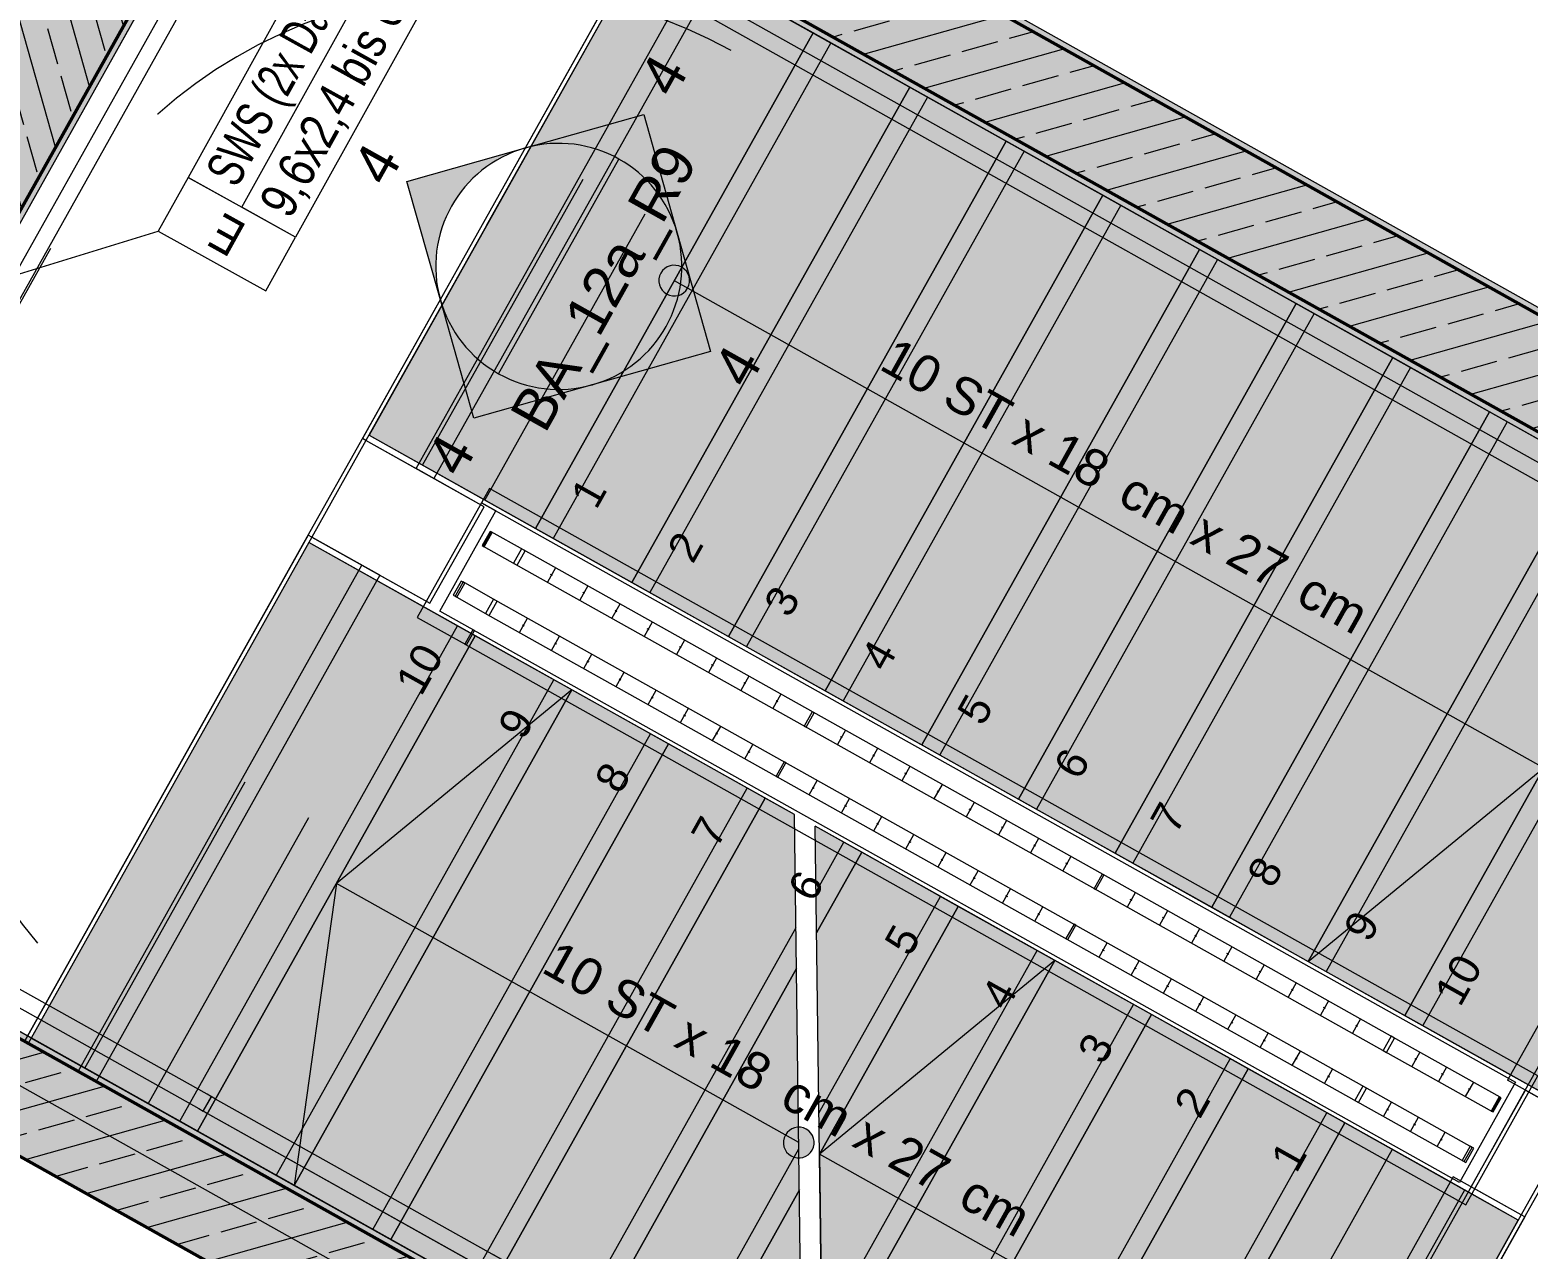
# Model space of a CAD drawing. Header units: metres. Extents: x -36 to 59, y 39 to 183.
# Drawn here: x 7.593 to 11.245, y 150.654 to 153.627 of the extents above; entities that cross this region are included whole.
import ezdxf

# ---------------------------------------------------------------- set-up
doc = ezdxf.new("R2010")
doc.units = ezdxf.units.M
doc.header["$MEASUREMENT"] = 0
for name, pattern in [('Punktlinie', [0.0035, 0, -0.0035]), ('Strichlinie', [0.004, 0.003, -0.001]), ('Strichlinie-unter-Schnitt', [0.0024, 0.0016, -0.0008]), ('Strichlinie-über-Schnitt', [0.0023, 0.0008, -0.0015]), ('Strichlinie_ eng', [0.0023, 0.0015, -0.0008]), ('Strichpunktlinie', [0.006703, 0.003528, -0.001764, 0, -0.001411])]:
    doc.linetypes.add(name, pattern=pattern)
for name, color, linetype in [('00  Raster', 7, 'Continuous'), ('10  Decken', 7, 'Continuous'), ('10  Treppen + Rampen', 7, 'Continuous'), ('10  Treppen + Rampen_Deckschraffur', 7, 'Continuous'), ('10  Wand Massiv', 7, 'Continuous'), ('10  Wand Massiv_Schnittschraffur', 7, 'Continuous'), ('20  Absturzsicherung', 7, 'Continuous'), ('20  Boden Aufbauten', 7, 'Continuous'), ('40 Text Ausbau 1_50', 7, 'Continuous'), ('50  NUF - Raumstempel', 7, 'Continuous'), ('BAE-SUD-DD', 7, 'Continuous'), ('EPS-SUD-Text', 7, 'Continuous'), ('Neubau_10  Treppen + Rampen', 7, 'Continuous')]:
    doc.layers.add(name, color=color, linetype=linetype)
doc.styles.add('ERSTELLTER_STIL_1', font='')
doc.styles.add('ERSTELLTER_STIL_3', font='')
doc.styles.get('ERSTELLTER_STIL_1').set_extended_font_data('Arial')
doc.styles.get('ERSTELLTER_STIL_3').set_extended_font_data('Arial Narrow')
pattern_1 = [(87.605446, (0, 0), (-0.02497817, 0.001044517), [0, -0.025])]

msp = doc.modelspace()

# ---------------------------------------------------------------- hatches: boundary and pattern name
at = {"layer": '10  Treppen + Rampen', "linetype": 'Continuous', "lineweight": 0, "true_color": 0xffffff}
for points in [[(9.1454, 152.9827, 1), (9.1821, 153.0481, 1)], [(9.4858, 150.9465, 1), (9.4491, 150.881, 1)]]:
    msp.add_hatch(color=7, dxfattribs=at).paths.add_polyline_path(points)
at = {"layer": '10  Treppen + Rampen_Deckschraffur', "linetype": 'Continuous', "lineweight": 0, "true_color": 0xffffff}
for points in [[(9.2667, 153.7515), (9.0966, 153.8468), (8.4196, 152.6385), (8.5897, 152.5432)], [(8.5897, 152.5432), (11.1807, 151.0915), (11.8577, 152.2997), (9.2667, 153.7515)], [(8.2729, 152.3768), (7.5959, 151.1686), (7.7661, 151.0733), (8.4431, 152.2815)], [(8.4431, 152.2815), (7.7661, 151.0733), (9.4778, 150.1142), (9.4572, 151.7133)], [(11.1807, 151.0915), (11.3683, 150.9864), (12.0453, 152.1946), (11.8577, 152.2997)], [(10.3571, 149.6215), (11.0341, 150.8298), (9.5075, 151.6851), (9.5281, 150.086)], [(10.3571, 149.6215), (10.5446, 149.5164), (11.2216, 150.7247), (11.0341, 150.8298)]]:
    msp.add_hatch(color=7, dxfattribs=at).paths.add_polyline_path(points)
at = {"layer": '10  Wand Massiv_Schnittschraffur', "linetype": 'Continuous', "lineweight": 0, "true_color": 0xffffff}
for points in [[(8.3654, 154.5774), (8.3581, 154.5644), (11.7168, 152.6825), (11.7241, 152.6955)], [(8.3581, 154.5644), (8.2359, 154.3463), (11.7124, 152.3983), (11.8346, 152.6164)], [(8.2285, 154.3332), (11.5873, 152.4513), (11.5946, 152.4644), (8.2359, 154.3463)]]:
    msp.add_hatch(color=7, dxfattribs=at).paths.add_polyline_path(points)
at = {"layer": '10  Wand Massiv_Schnittschraffur', "linetype": 'Continuous', "lineweight": 13, "true_color": 0x000100}
h = msp.add_hatch(dxfattribs=at)
h.set_pattern_fill('Gips_0002', color=98, style=0, pattern_type=2)
h.set_pattern_definition(pattern_1)
h.paths.add_polyline_path([(8.3654, 154.5774), (8.3581, 154.5644), (11.7168, 152.6825), (11.7241, 152.6955)])
h = msp.add_hatch(dxfattribs=at)
h.set_pattern_fill('Beton__Stahlbeton_0002', color=98, style=0, pattern_type=2)
h.set_pattern_definition([(195.73796, (0, 0), (-0.03254858, 0.11550147), []), (195.73796, (0.01627, -0.05775), (-0.03254858, 0.11550147), [0.09, -0.03])])
h.paths.add_polyline_path([(8.3581, 154.5644), (8.2359, 154.3463), (11.7124, 152.3983), (11.8346, 152.6164)])
at = {"layer": '10  Wand Massiv_Schnittschraffur', "linetype": 'Continuous', "lineweight": 13}
for points in [[(6.7068, 151.6496), (6.7079, 151.6499), (8.2228, 154.3536), (8.0047, 154.4758), (6.4894, 151.7714)], [(6.7279, 151.6549), (8.2285, 154.3332), (8.2155, 154.3405), (6.7148, 151.6623)], [(6.5853, 151.4311), (11.3835, 148.7426), (11.5057, 148.9607), (6.7075, 151.6492)], [(6.7206, 151.6418), (11.5057, 148.9607), (11.513, 148.9738), (6.7279, 151.6549)]]:
    msp.add_hatch(color=1, dxfattribs=at).paths.add_polyline_path(points)
at = {"layer": '10  Wand Massiv_Schnittschraffur', "linetype": 'Continuous', "lineweight": 13, "true_color": 0x000100}
h = msp.add_hatch(dxfattribs=at)
h.set_pattern_fill('Beton__Stahlbeton_0002', color=98, style=0, pattern_type=2)
h.set_pattern_definition([(285.73796, (0, 0), (0.11550147, 0.03254858), []), (285.73796, (0.05775, 0.01627), (0.11550147, 0.03254858), [0.09, -0.03])])
h.paths.add_polyline_path([(6.7068, 151.6496), (6.7079, 151.6499), (8.2228, 154.3536), (8.0047, 154.4758), (6.4894, 151.7714)])
h = msp.add_hatch(dxfattribs=at)
h.set_pattern_fill('Gips_0002', color=98, style=0, pattern_type=2)
h.set_pattern_definition(pattern_1)
h.paths.add_polyline_path([(6.7279, 151.6549), (8.2285, 154.3332), (8.2155, 154.3405), (6.7148, 151.6623)])
h = msp.add_hatch(dxfattribs=at)
h.set_pattern_fill('Gips_0002', color=98, style=0, pattern_type=2)
h.set_pattern_definition(pattern_1)
h.paths.add_polyline_path([(8.2285, 154.3332), (11.5873, 152.4513), (11.5946, 152.4644), (8.2359, 154.3463)])
h = msp.add_hatch(dxfattribs=at)
h.set_pattern_fill('Beton__Stahlbeton_0002', color=98, style=0, pattern_type=2)
h.set_pattern_definition([(195.73796, (0, 0), (-0.03254858, 0.11550147), []), (195.73796, (0.01627, -0.05775), (-0.03254858, 0.11550147), [0.09, -0.03])])
h.paths.add_polyline_path([(6.5853, 151.4311), (11.3835, 148.7426), (11.5057, 148.9607), (6.7075, 151.6492)])
h = msp.add_hatch(dxfattribs=at)
h.set_pattern_fill('Gips_0002', color=98, style=0, pattern_type=2)
h.set_pattern_definition(pattern_1)
h.paths.add_polyline_path([(6.7206, 151.6418), (11.5057, 148.9607), (11.513, 148.9738), (6.7279, 151.6549)])
at = {"layer": '40 Text Ausbau 1_50', "linetype": 'Continuous', "lineweight": 0, "true_color": 0x000000}
for points in [[(8.801, 153.3388, -0.414214), (9.1711, 153.1315), (9.0897, 153.4202)], [(8.5936, 152.9687, -0.414214), (8.801, 153.3388), (8.5122, 153.2575)], [(9.1711, 153.1315, -0.414214), (8.9637, 152.7613), (9.2525, 152.8427)], [(8.9637, 152.7613, -0.414214), (8.5936, 152.9687), (8.6749, 152.68)]]:
    msp.add_hatch(color=18, dxfattribs=at).paths.add_polyline_path(points)

# ---------------------------------------------------------------- linework, layer by layer
at = {"layer": '00  Raster', "color": 7, "linetype": 'Strichpunktlinie', "lineweight": 13, "ltscale": 1000}
msp.add_line((15.6778, 146.5085), (-4.1154, 157.5987), dxfattribs=at)
at = {"layer": '10  Decken', "color": 7, "linetype": 'Strichpunktlinie', "lineweight": 13, "ltscale": 1000}
for p, q in [((9.0952, 153.8648), (8.4035, 152.6303)), ((8.2716, 152.3948), (7.5799, 151.1604)), ((11.2377, 150.7329), (10.546, 149.4984))]:
    msp.add_line(p, q, dxfattribs=at)
at = {"layer": '10  Decken', "color": 7, "linetype": 'Continuous', "lineweight": 13, "ltscale": 1000, "flags": 128}
for points in [[(6.7075, 151.6492), (7.7108, 151.087), (8.4024, 152.3215), (8.5682, 152.2286), (8.7001, 152.4642), (8.5344, 152.557), (9.226, 153.7915), (8.2228, 154.3536)], [(8.5682, 152.2286), (8.7001, 152.4642), (8.4122, 152.6255), (8.2803, 152.3899)], [(10.4152, 149.5718), (11.5057, 148.9607), (13.021, 151.6652), (11.9305, 152.2762), (11.2412, 151.0461), (11.1044, 150.8018)], [(11.1068, 150.8062), (11.2388, 151.0417), (11.3609, 150.9733), (11.229, 150.7378)]]:
    msp.add_lwpolyline(points, close=True, dxfattribs=at)
at = {"layer": '10  Decken', "color": 7, "linetype": 'Punktlinie', "lineweight": 13, "ltscale": 1000, "flags": 128}
for points in [[(11.5057, 148.9607), (6.7075, 151.6492), (8.2228, 154.3536), (13.021, 151.6652)], [(8.5589, 149.1331), (9.0673, 150.0404), (6.5199, 151.4677), (6.0115, 150.5604)]]:
    msp.add_lwpolyline(points, close=True, dxfattribs=at)
at = {"layer": '10  Decken', "color": 7, "linetype": 'Strichlinie-unter-Schnitt', "lineweight": 18, "ltscale": 1000, "flags": 128}
for points in [[(9.0952, 153.8648), (8.4035, 152.6303)], [(9.1039, 153.8599), (8.4122, 152.6255)], [(9.2697, 153.767), (8.578, 152.5326)], [(8.4122, 152.6255), (8.4035, 152.6303)], [(8.578, 152.5326), (8.4122, 152.6255)], [(8.2716, 152.3948), (7.5799, 151.1604)], [(8.2803, 152.3899), (7.5886, 151.1555)], [(8.2803, 152.3899), (8.2716, 152.3948)], [(8.446, 152.297), (8.2803, 152.3899)], [(8.446, 152.297), (7.7544, 151.0626)], [(11.8868, 152.3006), (11.1952, 151.0662)], [(7.7544, 151.0626), (7.5886, 151.1555)], [(11.3609, 150.9733), (11.1952, 151.0662)], [(11.0632, 150.8306), (10.3715, 149.5962)], [(11.229, 150.7378), (11.0632, 150.8306)], [(11.229, 150.7378), (10.5373, 149.5033)], [(11.2377, 150.7329), (11.229, 150.7378)], [(11.2377, 150.7329), (10.546, 149.4984)]]:
    msp.add_lwpolyline(points, dxfattribs=at)
at = {"layer": '10  Treppen + Rampen', "color": 7, "linetype": 'Strichlinie-über-Schnitt', "lineweight": 13, "ltscale": 1000}
for p, q in [((9.0966, 153.8468), (8.4196, 152.6385)), ((8.5504, 152.5652), (9.2274, 153.7735)), ((8.7019, 152.4804), (9.3789, 153.6886)), ((8.4196, 152.6385), (8.5897, 152.5432)), ((8.4431, 152.2815), (8.2729, 152.3768)), ((11.7343, 152.3689), (11.0573, 151.1606)), ((7.7268, 151.0952), (8.4038, 152.3035)), ((11.9144, 152.268), (11.2374, 151.0597)), ((7.8816, 151.0085), (8.5586, 152.2168)), ((7.5959, 151.1686), (7.7661, 151.0733)), ((11.1807, 151.0915), (11.3683, 150.9864)), ((10.914, 150.897), (10.237, 149.6888)), ((11.2216, 150.7247), (11.0341, 150.8298)), ((11.0908, 150.798), (10.4138, 149.5897)), ((10.5446, 149.5164), (11.2216, 150.7247))]:
    msp.add_line(p, q, dxfattribs=at)
at = {"layer": '10  Treppen + Rampen', "color": 7, "linetype": 'Continuous', "lineweight": 18, "ltscale": 1000}
for p, q in [((9.0966, 153.8468), (8.4196, 152.6385)), ((9.5022, 153.6195), (9.0966, 153.8468)), ((8.8252, 152.4113), (9.5022, 153.6195)), ((9.5022, 153.6195), (8.8252, 152.4113)), ((9.7378, 153.4875), (9.5022, 153.6195)), ((9.0608, 152.2793), (9.7378, 153.4875)), ((9.7378, 153.4875), (9.0608, 152.2793)), ((9.9733, 153.3556), (9.7378, 153.4875)), ((9.2963, 152.1473), (9.9733, 153.3556)), ((9.9733, 153.3556), (9.2963, 152.1473)), ((10.2089, 153.2236), (9.9733, 153.3556)), ((9.5319, 152.0153), (10.2089, 153.2236)), ((10.2089, 153.2236), (9.5319, 152.0153)), ((10.4444, 153.0916), (10.2089, 153.2236)), ((9.7674, 151.8833), (10.4444, 153.0916)), ((10.4444, 153.0916), (9.7674, 151.8833)), ((10.68, 152.9596), (10.4444, 153.0916)), ((9.1637, 153.0154), (11.2837, 151.8276)), ((10.003, 151.7514), (10.68, 152.9596)), ((10.68, 152.9596), (10.003, 151.7514)), ((10.9155, 152.8277), (10.68, 152.9596)), ((10.2385, 151.6194), (10.9155, 152.8277)), ((10.9155, 152.8277), (10.2385, 151.6194)), ((11.1511, 152.6957), (10.9155, 152.8277)), ((10.4741, 151.4874), (11.1511, 152.6957)), ((11.1511, 152.6957), (10.4741, 151.4874)), ((11.3866, 152.5637), (11.1511, 152.6957)), ((8.4196, 152.6385), (8.8252, 152.4113)), ((10.7096, 151.3554), (11.3866, 152.5637)), ((11.3866, 152.5637), (10.7096, 151.3554)), ((10.9452, 151.2235), (11.6222, 152.4317)), ((11.6222, 152.4317), (10.9452, 151.2235)), ((8.8252, 152.4113), (9.0608, 152.2793)), ((8.2729, 152.3768), (7.5959, 151.1686)), ((8.6786, 152.1495), (8.2729, 152.3768)), ((9.0608, 152.2793), (9.2963, 152.1473)), ((8.6786, 152.1495), (8.0016, 150.9413)), ((8.0016, 150.9413), (8.6786, 152.1495)), ((8.9142, 152.0176), (8.6786, 152.1495)), ((9.2963, 152.1473), (9.5319, 152.0153)), ((8.9142, 152.0176), (8.2372, 150.8093)), ((8.2372, 150.8093), (8.9142, 152.0176)), ((8.9142, 152.0176), (8.3401, 151.5454)), ((9.1497, 151.8856), (8.9142, 152.0176)), ((9.5319, 152.0153), (9.7674, 151.8833)), ((9.1497, 151.8856), (8.4727, 150.6773)), ((8.4727, 150.6773), (9.1497, 151.8856)), ((9.3852, 151.7536), (9.1497, 151.8856)), ((9.7674, 151.8833), (10.003, 151.7514)), ((10.7096, 151.3554), (11.2837, 151.8276)), ((9.3852, 151.7536), (8.7082, 150.5453)), ((8.7082, 150.5453), (9.3852, 151.7536)), ((9.4572, 151.7133), (9.3852, 151.7536)), ((10.003, 151.7514), (10.2385, 151.6194)), ((9.4778, 150.1142), (9.4572, 151.7133)), ((9.6208, 151.6216), (9.5075, 151.6851)), ((9.5281, 150.086), (9.5075, 151.6851)), ((9.6208, 151.6216), (9.5109, 151.4255)), ((9.5109, 151.4255), (9.6208, 151.6216)), ((9.8563, 151.4897), (9.6208, 151.6216)), ((10.2385, 151.6194), (10.4741, 151.4874)), ((8.3401, 151.5454), (8.2372, 150.8093)), ((9.4675, 150.9137), (8.3401, 151.5454)), ((9.8563, 151.4897), (9.5178, 150.8855)), ((9.5178, 150.8855), (9.8563, 151.4897)), ((10.0919, 151.3577), (9.8563, 151.4897)), ((10.4741, 151.4874), (10.7096, 151.3554)), ((10.0919, 151.3577), (9.5178, 150.8855)), ((10.0919, 151.3577), (9.5248, 150.3456)), ((9.5248, 150.3456), (10.0919, 151.3577)), ((10.3274, 151.2257), (10.0919, 151.3577)), ((10.7096, 151.3554), (10.9452, 151.2235)), ((9.462, 151.3382), (8.9438, 150.4134)), ((8.9438, 150.4134), (9.462, 151.3382)), ((10.3274, 151.2257), (9.6504, 150.0174)), ((9.6504, 150.0174), (10.3274, 151.2257)), ((10.563, 151.0937), (10.3274, 151.2257)), ((10.9452, 151.2235), (11.3683, 150.9864)), ((7.5959, 151.1686), (8.0016, 150.9413)), ((10.563, 151.0937), (9.886, 149.8855)), ((9.886, 149.8855), (10.563, 151.0937)), ((10.7985, 150.9617), (10.563, 151.0937)), ((10.7985, 150.9617), (10.1215, 149.7535)), ((10.1215, 149.7535), (10.7985, 150.9617)), ((11.2216, 150.7247), (10.7985, 150.9617)), ((8.0016, 150.9413), (8.2372, 150.8093)), ((10.46, 150.3576), (9.5178, 150.8855)), ((9.5178, 150.8855), (9.5248, 150.3456)), ((8.2372, 150.8093), (8.4727, 150.6773)), ((9.469, 150.7983), (9.1793, 150.2814)), ((9.1793, 150.2814), (9.469, 150.7983)), ((10.5446, 149.5164), (11.2216, 150.7247)), ((8.4727, 150.6773), (8.7082, 150.5453))]:
    msp.add_line(p, q, dxfattribs=at)
at = {"layer": '10  Treppen + Rampen', "color": 7, "linetype": 'Strichlinie', "lineweight": 13, "ltscale": 1000}
for p, q in [((11.8577, 152.2997), (9.2667, 153.7515)), ((9.5459, 153.5951), (8.8689, 152.3868)), ((9.7814, 153.4631), (9.1044, 152.2548)), ((10.017, 153.3311), (9.34, 152.1229)), ((10.2525, 153.1991), (9.5755, 151.9909)), ((10.488, 153.0672), (9.811, 151.8589)), ((10.7236, 152.9352), (10.0466, 151.7269)), ((10.9591, 152.8032), (10.2821, 151.5949)), ((11.1947, 152.6712), (10.5177, 151.463)), ((8.5897, 152.5432), (11.1807, 151.0915)), ((11.4302, 152.5393), (10.7532, 151.331)), ((11.6658, 152.4073), (10.9888, 151.199)), ((9.4572, 151.7133), (8.4431, 152.2815)), ((7.958, 150.9657), (8.635, 152.174)), ((8.1935, 150.8337), (8.8705, 152.042)), ((8.4291, 150.7018), (9.1061, 151.91)), ((8.6646, 150.5698), (9.3416, 151.778)), ((11.0341, 150.8298), (9.5075, 151.6851)), ((9.5096, 151.5255), (9.5772, 151.6461)), ((9.5166, 150.9855), (9.8127, 151.5141)), ((8.9002, 150.4378), (9.4607, 151.4382)), ((9.5235, 150.4456), (10.0483, 151.3821)), ((9.6068, 150.0419), (10.2838, 151.2501)), ((9.8424, 149.9099), (10.5194, 151.1182)), ((7.7661, 151.0733), (9.4778, 150.1142)), ((10.0779, 149.7779), (10.7549, 150.9862)), ((9.1357, 150.3058), (9.4677, 150.8983))]:
    msp.add_line(p, q, dxfattribs=at)
at = {"layer": '10  Treppen + Rampen', "color": 7, "linetype": 'Continuous', "lineweight": 18, "ltscale": 1000, "flags": 128}
for points in [[(9.1454, 152.9827, 1), (9.1821, 153.0481, 1)], [(9.4858, 150.9465, 1), (9.4491, 150.881, 1)]]:
    msp.add_lwpolyline(points, format="xyb", close=True, dxfattribs=at)
at = {"layer": '10  Treppen + Rampen', "color": 7, "linetype": 'Strichlinie_ eng', "lineweight": 13, "ltscale": 1000}
for centre, start, end in [((8.7134, 152.5083), 61.102, 151.2839), ((8.5374, 152.1942), 150.1915, 240.3735)]:
    msp.add_arc(centre, 1.22, start, end, dxfattribs=at)
at = {"layer": '10  Wand Massiv', "color": 7, "linetype": 'Continuous', "lineweight": 50, "ltscale": 1000}
for p, q in [((11.7168, 152.6825), (8.3581, 154.5644)), ((6.7079, 151.6499), (8.2228, 154.3536)), ((8.2359, 154.3463), (11.5946, 152.4644)), ((11.5057, 148.9607), (6.7206, 151.6418))]:
    msp.add_line(p, q, dxfattribs=at)
at = {"layer": '10  Wand Massiv', "color": 7, "linetype": 'Continuous', "lineweight": 13, "ltscale": 1000, "flags": 128}
for points in [[(11.7241, 152.6955), (8.3654, 154.5774)], [(6.7279, 151.6549), (8.2285, 154.3332)], [(8.2285, 154.3332), (11.5873, 152.4513)], [(11.513, 148.9738), (6.7279, 151.6549)]]:
    msp.add_lwpolyline(points, dxfattribs=at)
at = {"layer": '10  Wand Massiv', "color": 7, "linetype": 'Continuous', "lineweight": 50, "ltscale": 1000, "flags": 128}
msp.add_lwpolyline([(6.5853, 151.4311), (11.3835, 148.7426)], dxfattribs=at)
at = {"layer": '20  Absturzsicherung', "color": 7, "linetype": 'Continuous', "lineweight": 18, "ltscale": 1000}
for p, q in [((8.2477, 154.2651), (6.796, 151.6741)), ((6.8504, 151.6894), (8.2631, 154.2107)), ((11.5977, 152.3881), (9.2423, 153.7079)), ((9.2227, 153.673), (11.5782, 152.3532)), ((8.7134, 152.5083), (8.6939, 152.4734)), ((10.9598, 151.2496), (8.7134, 152.5083)), ((8.6939, 152.4734), (8.5374, 152.1942)), ((8.5919, 152.2096), (8.7287, 152.4538)), ((8.6939, 152.4734), (10.9403, 151.2147)), ((8.7287, 152.4538), (8.6939, 152.4734)), ((8.7174, 152.4029), (8.6978, 152.368)), ((8.7174, 152.4029), (8.6978, 152.368)), ((8.7959, 152.3589), (8.7174, 152.4029)), ((8.7959, 152.3589), (8.7174, 152.4029)), ((8.6978, 152.368), (8.7763, 152.324)), ((8.6978, 152.368), (8.7763, 152.324)), ((9.5025, 151.9629), (8.7959, 152.3589)), ((9.5025, 151.9629), (8.7959, 152.3589)), ((8.7763, 152.324), (9.483, 151.928)), ((8.7763, 152.324), (9.483, 151.928)), ((8.8744, 152.3149), (8.8549, 152.28)), ((8.6489, 152.2806), (8.6293, 152.2457)), ((8.6489, 152.2806), (8.6293, 152.2457)), ((8.7274, 152.2366), (8.6489, 152.2806)), ((8.7274, 152.2366), (8.6489, 152.2806)), ((8.8668, 152.2962), (8.8624, 152.2986)), ((8.9529, 152.2709), (8.9334, 152.236)), ((8.6293, 152.2457), (8.7078, 152.2017)), ((8.6293, 152.2457), (8.7078, 152.2017)), ((9.434, 151.8406), (8.7274, 152.2366)), ((9.434, 151.8406), (8.7274, 152.2366)), ((8.9453, 152.2522), (8.941, 152.2547)), ((8.666, 152.168), (8.5919, 152.2096)), ((8.7078, 152.2017), (9.4145, 151.8057)), ((8.7078, 152.2017), (9.4145, 151.8057)), ((9.0314, 152.2269), (9.0119, 152.192)), ((9.0238, 152.2082), (9.0195, 152.2107)), ((8.5374, 152.1942), (8.6465, 152.1331)), ((8.673, 152.1641), (8.6535, 152.1292)), ((8.657, 152.1273), (8.6765, 152.1622)), ((8.6765, 152.1622), (8.666, 152.168)), ((8.6835, 152.1582), (8.673, 152.1641)), ((11.0389, 150.8384), (8.6835, 152.1582)), ((8.7863, 152.1577), (8.8059, 152.1926)), ((8.7939, 152.1764), (8.7983, 152.1739)), ((9.11, 152.1829), (9.0904, 152.148)), ((9.1024, 152.1642), (9.098, 152.1667)), ((8.6465, 152.1331), (8.657, 152.1273)), ((8.6535, 152.1292), (8.6639, 152.1234)), ((8.6639, 152.1234), (11.0194, 150.8035)), ((8.8649, 152.1137), (8.8844, 152.1486)), ((8.8724, 152.1324), (8.8768, 152.1299)), ((9.1885, 152.1389), (9.1689, 152.104)), ((9.1809, 152.1202), (9.1765, 152.1227)), ((8.9434, 152.0697), (8.9629, 152.1046)), ((8.951, 152.0884), (8.9553, 152.0859)), ((9.267, 152.0949), (9.2474, 152.06)), ((9.0219, 152.0257), (9.0414, 152.0606)), ((9.2594, 152.0762), (9.255, 152.0787)), ((9.3455, 152.0509), (9.3259, 152.016)), ((9.0295, 152.0444), (9.0338, 152.0419)), ((9.1004, 151.9817), (9.12, 152.0166)), ((9.3379, 152.0322), (9.3335, 152.0347)), ((9.108, 152.0004), (9.1124, 151.9979)), ((9.424, 152.0069), (9.4045, 151.972)), ((9.4164, 151.9883), (9.4121, 151.9907)), ((9.1789, 151.9377), (9.1985, 151.9726)), ((9.1865, 151.9564), (9.1909, 151.9539)), ((10.2092, 151.567), (9.5025, 151.9629)), ((10.2092, 151.567), (9.5025, 151.9629)), ((9.2574, 151.8937), (9.277, 151.9286)), ((9.265, 151.9124), (9.2694, 151.91)), ((9.483, 151.928), (10.1896, 151.5321)), ((9.483, 151.928), (10.1896, 151.5321)), ((9.581, 151.9189), (9.5615, 151.884)), ((9.5734, 151.9003), (9.5691, 151.9027)), ((9.3359, 151.8497), (9.3555, 151.8846)), ((9.3435, 151.8684), (9.3479, 151.866)), ((9.6596, 151.8749), (9.64, 151.84)), ((10.1407, 151.4447), (9.434, 151.8406)), ((10.1407, 151.4447), (9.434, 151.8406)), ((9.652, 151.8563), (9.6476, 151.8587)), ((9.7381, 151.831), (9.7185, 151.7961)), ((9.4145, 151.8057), (10.1211, 151.4098)), ((9.4145, 151.8057), (10.1211, 151.4098)), ((9.493, 151.7618), (9.5125, 151.7966)), ((9.7305, 151.8123), (9.7261, 151.8147)), ((9.5006, 151.7804), (9.5049, 151.778)), ((9.8166, 151.787), (9.797, 151.7521)), ((9.809, 151.7683), (9.8046, 151.7707)), ((9.5715, 151.7178), (9.591, 151.7527)), ((9.5791, 151.7364), (9.5834, 151.734)), ((9.8951, 151.743), (9.8756, 151.7081)), ((9.8875, 151.7243), (9.8831, 151.7267)), ((8.0247, 151.0315), (6.8504, 151.6894)), ((9.65, 151.6738), (9.6696, 151.7087)), ((9.6576, 151.6924), (9.662, 151.69)), ((9.9736, 151.699), (9.9541, 151.6641)), ((6.796, 151.6741), (8.0051, 150.9966)), ((9.7285, 151.6298), (9.7481, 151.6647)), ((9.7361, 151.6484), (9.7405, 151.646)), ((9.966, 151.6803), (9.9617, 151.6827)), ((10.0521, 151.655), (10.0326, 151.6201)), ((9.807, 151.5858), (9.8266, 151.6207)), ((10.0445, 151.6363), (10.0402, 151.6388)), ((10.1307, 151.611), (10.1111, 151.5761)), ((9.8146, 151.6045), (9.819, 151.602)), ((9.8856, 151.5418), (9.9051, 151.5767)), ((10.1231, 151.5923), (10.1187, 151.5948)), ((9.8931, 151.5605), (9.8975, 151.558)), ((10.9158, 151.1711), (10.2092, 151.567)), ((10.9158, 151.1711), (10.2092, 151.567)), ((9.9641, 151.4978), (9.9836, 151.5327)), ((9.9717, 151.5165), (9.976, 151.514)), ((10.1896, 151.5321), (10.8963, 151.1362)), ((10.1896, 151.5321), (10.8963, 151.1362)), ((10.2877, 151.523), (10.2681, 151.4881)), ((10.2801, 151.5043), (10.2757, 151.5068)), ((10.0426, 151.4538), (10.0621, 151.4887)), ((10.0502, 151.4725), (10.0545, 151.47)), ((10.3662, 151.479), (10.3466, 151.4441)), ((10.8473, 151.0488), (10.1407, 151.4447)), ((10.8473, 151.0488), (10.1407, 151.4447)), ((10.3586, 151.4603), (10.3542, 151.4628)), ((10.4447, 151.435), (10.4252, 151.4001)), ((10.1211, 151.4098), (10.8277, 151.0139)), ((10.1211, 151.4098), (10.8277, 151.0139)), ((10.1996, 151.3658), (10.2192, 151.4007)), ((10.4371, 151.4164), (10.4328, 151.4188)), ((10.5232, 151.391), (10.5037, 151.3561)), ((10.2072, 151.3845), (10.2116, 151.382)), ((10.2781, 151.3218), (10.2977, 151.3567)), ((10.5156, 151.3724), (10.5113, 151.3748)), ((10.2857, 151.3405), (10.2901, 151.3381)), ((10.6017, 151.347), (10.5822, 151.3121)), ((10.5941, 151.3284), (10.5898, 151.3308)), ((10.3566, 151.2778), (10.3762, 151.3127)), ((10.3642, 151.2965), (10.3686, 151.2941)), ((10.6803, 151.303), (10.6607, 151.2681)), ((10.6727, 151.2844), (10.6683, 151.2868)), ((10.4352, 151.2338), (10.4547, 151.2687)), ((10.4428, 151.2525), (10.4471, 151.2501)), ((10.7588, 151.2591), (10.7392, 151.2242)), ((11.2695, 151.0761), (10.9598, 151.2496)), ((10.5137, 151.1899), (10.5332, 151.2247)), ((10.5213, 151.2085), (10.5256, 151.2061)), ((10.7512, 151.2404), (10.7468, 151.2428)), ((10.8373, 151.2151), (10.8177, 151.1802)), ((10.9403, 151.2147), (11.2151, 151.0607)), ((10.5922, 151.1459), (10.6117, 151.1808)), ((10.8297, 151.1964), (10.8253, 151.1988)), ((10.5998, 151.1645), (10.6041, 151.1621)), ((10.6707, 151.1019), (10.6903, 151.1368)), ((10.8963, 151.1362), (11.158, 150.9895)), ((10.8963, 151.1362), (11.158, 150.9895)), ((11.1775, 151.0244), (10.9158, 151.1711)), ((11.1775, 151.0244), (10.9158, 151.1711)), ((10.6783, 151.1205), (10.6827, 151.1181)), ((10.9812, 151.1344), (10.9617, 151.0995)), ((10.9736, 151.1157), (10.9693, 151.1182)), ((10.7492, 151.0579), (10.7688, 151.0928)), ((10.7568, 151.0765), (10.7612, 151.0741)), ((11.0467, 151.0977), (11.0271, 151.0628)), ((11.0391, 151.0791), (11.0347, 151.0815)), ((11.0935, 150.762), (11.2695, 151.0761)), ((8.0352, 151.0256), (8.0247, 151.0315)), ((11.109, 150.9021), (10.8473, 151.0488)), ((11.109, 150.9021), (10.8473, 151.0488)), ((11.2151, 151.0607), (11.0782, 150.8164)), ((11.1121, 151.0611), (11.0925, 151.0262)), ((11.1045, 151.0424), (11.1001, 151.0449)), ((8.0051, 150.9966), (8.0156, 150.9907)), ((8.0351, 151.0257), (8.0156, 150.9908)), ((8.0156, 150.9907), (8.0352, 151.0256)), ((8.0156, 150.9908), (8.0261, 150.9849)), ((8.0456, 151.0198), (8.0351, 151.0257)), ((9.4734, 150.2198), (8.0456, 151.0198)), ((10.8277, 151.0139), (11.0895, 150.8672)), ((10.8277, 151.0139), (11.0895, 150.8672)), ((10.8932, 150.9772), (10.9127, 151.0121)), ((10.9008, 150.9959), (10.9051, 150.9934)), ((11.158, 150.9895), (11.1775, 151.0244)), ((11.158, 150.9895), (11.1775, 151.0244)), ((8.0261, 150.9849), (9.474, 150.1736)), ((10.9586, 150.9406), (10.9781, 150.9755)), ((10.9662, 150.9592), (10.9706, 150.9568)), ((11.024, 150.9039), (11.0436, 150.9388)), ((11.0316, 150.9226), (11.036, 150.9201)), ((11.0895, 150.8672), (11.109, 150.9021)), ((11.0895, 150.8672), (11.109, 150.9021)), ((11.0782, 150.8164), (11.0389, 150.8384)), ((11.0194, 150.8035), (11.0935, 150.762))]:
    msp.add_line(p, q, dxfattribs=at)
at = {"layer": '20  Absturzsicherung', "color": 7, "linetype": 'Strichlinie-über-Schnitt', "lineweight": 18, "ltscale": 1000}
for p, q in [((8.0351, 151.0257), (8.0156, 150.9908)), ((8.0156, 150.9908), (8.0261, 150.9849)), ((8.0456, 151.0198), (8.0351, 151.0257)), ((9.4211, 150.2491), (8.0456, 151.0198)), ((8.0261, 150.9849), (9.4217, 150.203))]:
    msp.add_line(p, q, dxfattribs=at)
at = {"layer": '20  Absturzsicherung', "color": 7, "linetype": 'Continuous', "lineweight": 18, "ltscale": 1000, "flags": 128}
for points in [[(8.7152, 152.4041), (8.6956, 152.3692), (8.7, 152.3667), (8.7196, 152.4016)], [(8.7915, 152.3613), (8.772, 152.3264), (8.7807, 152.3215), (8.8003, 152.3564)], [(8.6337, 152.2432), (8.6532, 152.2781), (8.6445, 152.283), (8.6249, 152.2481)], [(8.7122, 152.1992), (8.7317, 152.2341), (8.723, 152.239), (8.7035, 152.2041)], [(9.5003, 151.9642), (9.4808, 151.9293), (9.4852, 151.9268), (9.5047, 151.9617)], [(9.4166, 151.8045), (9.4362, 151.8394), (9.4318, 151.8419), (9.4123, 151.807)], [(10.207, 151.5682), (10.1874, 151.5333), (10.1918, 151.5309), (10.2113, 151.5658)], [(10.1233, 151.4086), (10.1428, 151.4435), (10.1385, 151.4459), (10.1189, 151.411)], [(10.9114, 151.1735), (10.8919, 151.1386), (10.9006, 151.1337), (10.9202, 151.1686)], [(10.8321, 151.0114), (10.8517, 151.0463), (10.8429, 151.0512), (10.8234, 151.0163)], [(11.1753, 151.0256), (11.1558, 150.9907), (11.1602, 150.9883), (11.1797, 151.0232)], [(11.0938, 150.8648), (11.1134, 150.8997), (11.1046, 150.9046), (11.0851, 150.8697)]]:
    msp.add_lwpolyline(points, close=True, dxfattribs=at)
at = {"layer": '20  Boden Aufbauten', "color": 7, "linetype": 'Continuous', "lineweight": 13, "ltscale": 1000, "flags": 128}
for points in [[(8.4599, 154.7767), (8.345, 154.5717), (11.8346, 152.6164), (11.7124, 152.3983), (13.021, 151.6652), (14.0963, 153.5844), (14.0091, 153.6333), (14.1313, 153.8514), (12.8401, 154.5748), (12.7179, 154.3567), (9.2982, 156.2729), (9.1833, 156.0678), (8.9652, 156.19), (8.2418, 154.8989)], [(7.5799, 151.1604), (8.2691, 152.3904), (8.406, 152.6347), (9.0952, 153.8648), (8.2228, 154.3536), (6.7075, 151.6492)], [(8.5682, 152.2286), (8.7001, 152.4642), (8.4122, 152.6255), (8.2803, 152.3899)], [(11.5057, 148.9607), (10.546, 149.4984), (11.2352, 150.7285), (11.3721, 150.9728), (12.0613, 152.2028), (13.021, 151.6652)], [(11.1068, 150.8062), (11.2388, 151.0417), (11.3609, 150.9733), (11.229, 150.7378)]]:
    msp.add_lwpolyline(points, close=True, dxfattribs=at)
at = {"layer": '40 Text Ausbau 1_50', "color": 7, "linetype": 'Continuous', "lineweight": 13, "ltscale": 1000}
for p, q in [((8.801, 153.3388), (9.0897, 153.4202)), ((9.0897, 153.4202), (9.1711, 153.1315)), ((8.5122, 153.2575), (8.801, 153.3388)), ((8.7357, 152.7884), (9.029, 153.3118)), ((8.5936, 152.9687), (8.5122, 153.2575)), ((9.1711, 153.1315), (9.2525, 152.8427)), ((8.6749, 152.68), (8.5936, 152.9687)), ((9.2525, 152.8427), (8.9637, 152.7613)), ((8.9637, 152.7613), (8.6749, 152.68))]:
    msp.add_line(p, q, dxfattribs=at)
for start, end in [(105.738, 195.738), (15.738, 105.738), (285.738, 15.738), (195.738, 285.738)]:
    msp.add_arc((8.8823, 153.0501), 0.3, start, end, dxfattribs=at)
for p in [(8.801, 153.3388), (9.1711, 153.1315), (8.5936, 152.9687), (8.9637, 152.7613)]:
    msp.add_point(p, dxfattribs=at)
at = {"layer": '50  NUF - Raumstempel', "color": 7, "linetype": 'Strichlinie', "lineweight": 13, "ltscale": 1000, "flags": 128}
msp.add_lwpolyline([(8.2285, 154.3332), (9.5546, 153.5902), (11.6832, 152.3975), (11.6906, 152.4106), (13.0079, 151.6725), (11.4999, 148.9812), (6.7279, 151.6549)], close=True, dxfattribs=at)
at = {"layer": 'BAE-SUD-DD', "color": 9, "linetype": 'Strichlinie', "lineweight": 18, "ltscale": 1000, "flags": 128}
msp.add_lwpolyline([(6.0115, 150.5604), (8.5589, 149.1331), (9.0673, 150.0404), (6.5199, 151.4677)], close=True, dxfattribs=at)
at = {"layer": 'EPS-SUD-Text', "color": 255, "linetype": 'Continuous', "lineweight": 18, "ltscale": 1000}
msp.add_line((7.4652, 153.0014), (7.9057, 153.1357), dxfattribs=at)
at = {"layer": 'EPS-SUD-Text', "color": 255, "linetype": 'Continuous', "lineweight": 18, "ltscale": 1000, "flags": 128}
for points in [[(8.5218, 153.9375), (8.3906, 154.0103), (7.9784, 153.2669), (8.1096, 153.1942)], [(8.5218, 153.9375), (8.653, 153.8648), (8.2408, 153.1214), (8.1096, 153.1942)], [(8.2408, 153.1214), (7.9784, 153.2669), (7.9057, 153.1357), (8.168, 152.9903)]]:
    msp.add_lwpolyline(points, close=True, dxfattribs=at)
at = {"layer": 'Neubau_10  Treppen + Rampen', "color": 7, "linetype": 'Strichlinie_ eng', "lineweight": 13, "ltscale": 1000}
msp.add_line((7.4789, 152.8007), (7.6435, 153.0945), dxfattribs=at)

# ---------------------------------------------------------------- texts
at = {"layer": '10  Treppen + Rampen', "color": 7, "linetype": 'Continuous', "lineweight": 13, "style": 'ERSTELLTER_STIL_1'}
for s, insert, char_height, attachment_point, rotation in [('\\A1;{\\pqc;\\pt0,0.05;\\fArial|b0|i0|c0|p38;10 ST x \\fArial|b0|i0|c0|p38;18\\fArial|b0|i0|c0|p38;\\A1{\\H.66x;\\S^  ;}\\fArial|b0|i0|c0|p38; cm\\fArial|b0|i0|c0|p38; x \\fArial|b0|i0|c0|p38;27\\fArial|b0|i0|c0|p38;\\A1{\\H.66x;\\S^  ;}\\fArial|b0|i0|c0|p38; cm\\fArial|b0|i0|c0|p38;\\fArial|b0|i0|c0|p38;\\fArial|b0|i0|c0|p38;\\A1{\\H.66x;\\S^  ;}\\fArial|b0|i0|c0|p38;}', (10.2381, 152.4471), 0.09, 8, 330.738), ('\\A1;{\\pql;\\fArial|b0|i0|c0|p38;1}', (8.9407, 152.4727), 0.075, 4, 60.7381), ('\\A1;{\\pql;\\fArial|b0|i0|c0|p38;2}', (9.1763, 152.3407), 0.075, 4, 60.7381), ('\\A1;{\\pql;\\fArial|b0|i0|c0|p38;3}', (9.4124, 152.2084), 0.075, 4, 60.7381), ('\\A1;{\\pql;\\fArial|b0|i0|c0|p38;10}', (8.5145, 152.0175), 0.075, 4, 60.738), ('\\A1;{\\pql;\\fArial|b0|i0|c0|p38;4}', (9.6474, 152.0768), 0.075, 4, 60.7381), ('\\A1;{\\pql;\\fArial|b0|i0|c0|p38;5}', (9.8834, 151.9445), 0.075, 4, 60.7381), ('\\A1;{\\pql;\\fArial|b0|i0|c0|p38;9}', (8.7639, 151.9104), 0.075, 4, 60.738), ('\\A1;{\\pql;\\fArial|b0|i0|c0|p38;6}', (10.119, 151.8125), 0.075, 4, 60.7381), ('\\A1;{\\pql;\\fArial|b0|i0|c0|p38;8}', (8.9995, 151.7784), 0.075, 4, 60.738), ('\\A1;{\\pql;\\fArial|b0|i0|c0|p38;7}', (10.354, 151.6808), 0.075, 4, 60.7381), ('\\A1;{\\pql;\\fArial|b0|i0|c0|p38;7}', (9.2345, 151.6467), 0.075, 4, 60.738), ('\\A1;{\\pql;\\fArial|b0|i0|c0|p38;6}', (9.4705, 151.5144), 0.075, 4, 60.738), ('\\A1;{\\pql;\\fArial|b0|i0|c0|p38;6}', (9.4705, 151.5144), 0.075, 4, 60.738), ('\\A1;{\\pql;\\fArial|b0|i0|c0|p38;8}', (10.5901, 151.5485), 0.075, 4, 60.7381), ('\\A1;{\\pql;\\fArial|b0|i0|c0|p38;9}', (10.8256, 151.4166), 0.075, 4, 60.7381), ('\\A1;{\\pql;\\fArial|b0|i0|c0|p38;5}', (9.7061, 151.3825), 0.075, 4, 60.738), ('\\A1;{\\pql;\\fArial|b0|i0|c0|p38;5}', (9.7061, 151.3825), 0.075, 4, 60.738), ('\\A1;{\\pqc;\\pt0,0.05;\\fArial|b0|i0|c0|p38;10 ST x \\fArial|b0|i0|c0|p38;18\\fArial|b0|i0|c0|p38;\\A1{\\H.66x;\\S^  ;}\\fArial|b0|i0|c0|p38; cm\\fArial|b0|i0|c0|p38; x \\fArial|b0|i0|c0|p38;27\\fArial|b0|i0|c0|p38;\\A1{\\H.66x;\\S^  ;}\\fArial|b0|i0|c0|p38; cm\\fArial|b0|i0|c0|p38;\\fArial|b0|i0|c0|p38;\\fArial|b0|i0|c0|p38;\\A1{\\H.66x;\\S^  ;}\\fArial|b0|i0|c0|p38;}', (9.4144, 150.9771), 0.09, 8, 330.738), ('\\A1;{\\pql;\\fArial|b0|i0|c0|p38;10}', (11.0473, 151.2598), 0.075, 4, 60.7381), ('\\A1;{\\pql;\\fArial|b0|i0|c0|p38;4}', (9.9411, 151.2508), 0.075, 4, 60.738), ('\\A1;{\\pql;\\fArial|b0|i0|c0|p38;4}', (9.9411, 151.2508), 0.075, 4, 60.738), ('\\A1;{\\pql;\\fArial|b0|i0|c0|p38;3}', (10.1772, 151.1185), 0.075, 4, 60.738), ('\\A1;{\\pql;\\fArial|b0|i0|c0|p38;2}', (10.4122, 150.9868), 0.075, 4, 60.738), ('\\A1;{\\pql;\\fArial|b0|i0|c0|p38;1}', (10.6477, 150.8548), 0.075, 4, 60.738)]:
    msp.add_mtext(s, dxfattribs=dict(at, insert=insert, char_height=char_height, attachment_point=attachment_point, rotation=rotation))
at = {"layer": '40 Text Ausbau 1_50', "color": 7, "linetype": 'Continuous', "lineweight": 13, "char_height": 0.1016, "rotation": 60.738, "style": 'ERSTELLTER_STIL_1'}
for s, insert, attachment_point in [('\\A1;{\\pql;\\fArial|b0|i0|c0|p38;4}', (9.1178, 153.4821), 4), ('\\A1;{\\pql;\\fArial|b0|i0|c0|p38;4}', (8.463, 153.2409), 7), ('\\A1;{\\pql;\\fArial|b0|i0|c0|p38;BA_12a_R9}', (8.8171, 152.6575), 4), ('\\A1;{\\pql;\\fArial|b0|i0|c0|p38;4}', (9.2539, 152.7977), 1), ('\\A1;{\\pql;\\fArial|b0|i0|c0|p38;4}', (8.5991, 152.5565), 4)]:
    msp.add_mtext(s, dxfattribs=dict(at, insert=insert, attachment_point=attachment_point))
at = {"layer": 'EPS-SUD-Text', "color": 255, "linetype": 'Continuous', "lineweight": 18, "char_height": 0.09, "attachment_point": 4, "style": 'ERSTELLTER_STIL_3'}
for s, insert, rotation in [('\\A1;{\\W0.850000x;\\pql;\\fArial Narrow|b0|i0|c0|p38;SWS (2x Dachlatte)}', (8.0693, 153.2541), 60.9916), ('\\A1;{\\pql;\\fArial Narrow|b0|i0|c0|p38;9,6x2,4 bis 6.OG}', (8.1951, 153.1806), 60.9916), ('\\A1;{\\pql;\\fArial Narrow|b0|i0|c0|p38;E}', (8.1027, 153.1102), 150.9916)]:
    msp.add_mtext(s, dxfattribs=dict(at, insert=insert, rotation=rotation))

doc.saveas('drawing.dxf')
